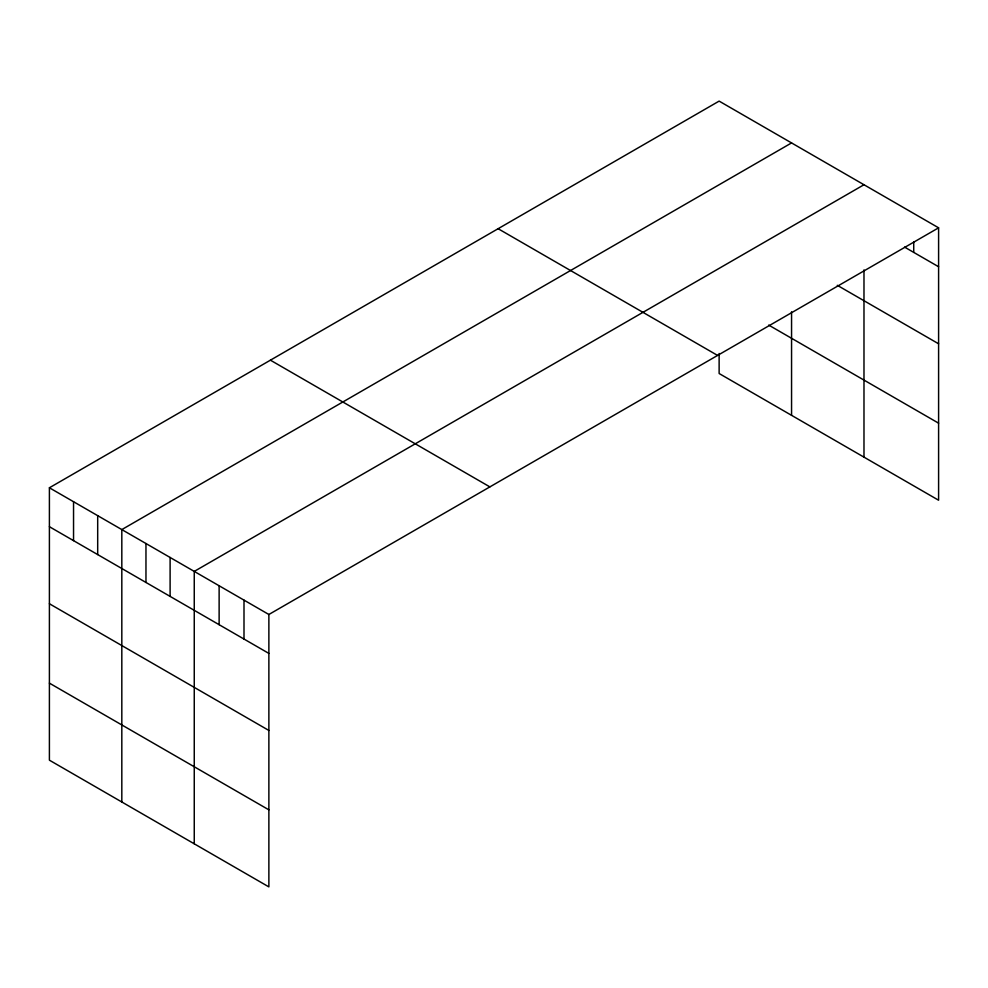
<?xml version="1.0" encoding="UTF-8"?>
<svg xmlns="http://www.w3.org/2000/svg" width="988" height="988" viewBox="0 0 988 988"><rect width="100%" height="100%" fill="white"/><g stroke="black" fill="none" stroke-linecap="round" stroke-linejoin="round"><path stroke-width="1.48" d="M938.6 227.82L268.872 614.487L268.872 886.891L49.4 760.18L49.4 487.776L719.128 101.109L938.6 227.82L938.6 500.224L719.128 373.513L719.128 353.482M791.561 142.927L121.82 529.593L121.82 801.997M863.981 184.744L194.253 571.41L194.253 843.814M904.563 247.099L938.6 266.748M837.293 285.31L938.6 343.787M768.689 325.077L938.6 423.173M498.125 228.71L717.584 355.421M270.416 360.175L489.875 486.886M49.4 487.776L268.872 614.487M49.4 526.703L268.872 653.414M49.4 603.754L268.872 730.453M49.4 683.128L268.872 809.839M913.727 241.899L913.727 252.385M863.981 269.897L863.981 457.148M791.561 311.825L791.561 415.331M243.999 600.124L243.999 639.051M219.126 585.761L219.126 624.688M170.109 557.467L170.109 596.394M145.965 543.524L145.965 582.451M97.689 515.65L97.689 554.577M73.544 501.719L73.544 540.646"/></g></svg>
